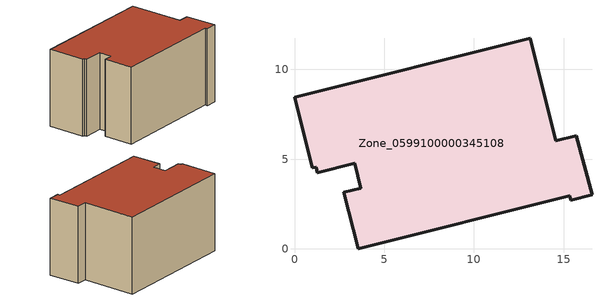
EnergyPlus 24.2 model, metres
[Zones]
Zone_0599100000345108
 floor ground (C_G): 13.15,11.74 14.57,6.03 15.69,6.31 16.58,3 15.4,2.71 15.34,2.96 3.54,0 2.75,3.16 3.7,3.39 3.36,4.77 1.26,4.25 1.2,4.55 0.99,4.52 0,8.45 z0
 wall outside (C_F): 3.7,3.39 2.75,3.16 3.54,0 15.34,2.96 15.4,2.71 16.58,3 15.69,6.31 14.57,6.03 13.15,11.74 0,8.45 0.99,4.52 1.2,4.55 1.26,4.25 3.36,4.77 3.7,3.39 z0:8.32
 roof outside (C_R): 13.15,11.74 0,8.45 0.99,4.52 1.2,4.55 1.26,4.25 3.36,4.77 3.7,3.39 2.75,3.16 3.54,0 15.34,2.96 15.4,2.71 16.58,3 15.69,6.31 14.57,6.03 z8.32
[BUILDING]
Pand.0599100000345108: North Axis=0; Terrain=City; Loads Convergence Tolerance Value=0.04; Temperature Convergence Tolerance Value=0.4; Solar Distribution=FullExterior; Maximum Number of Warmup Days=25; Minimum Number of Warmup Days=1
[Site:Location]
Rotterdam.The.Hague.AP_ZH_NLD Design_Conditions: Latitude=51.96; Longitude=4.45; Time Zone=1; Elevation=-4.5
[SITE:GROUNDTEMPERATURE:BUILDINGSURFACE]
18, 18, 18, 18, 18, 18, 18, 18, 18, 18, 18, 18
[MATERIAL] Thermal Absorptance=0.9; Solar Absorptance=0.7; Visible Absorptance=0.7
Name | Roughness | Thickness | Conductivity | Density | Specific Heat
G.TC.1992-2005 | MediumSmooth | 0.15 | 0.06 | 540 | 1210
F.TC.1992-2005 | Rough | 0.3 | 0.12 | 1920 | 840
R.TC.1992-2005 | MediumRough | 0.2 | 0.08 | 1500 | 1000
[CONSTRUCTION]
C_G: G.TC.1992-2005
C_F: F.TC.1992-2005
C_R: R.TC.1992-2005
[ZONE]
Zone_0599100000345108: Type=1; Multiplier=1; Ceiling Height=Autocalculate; Volume=Autocalculate; Floor Area=autocalculate; Part of Total Floor Area=Yes
[ZONEINFILTRATION:DESIGNFLOWRATE]
Infil_Zone_0599100000345108: Zone or ZoneList or Space or SpaceList=Zone_0599100000345108; Schedule=AlwaysOn; Design Flow Rate Calculation Method=Flow/Area; Flow Rate per Floor Area=0.0015; Constant Term Coefficient=1; Temperature Term Coefficient=0; Velocity Term Coefficient=0; Velocity Squared Term Coefficient=0
[HVACTEMPLATE:ZONE:IDEALLOADSAIRSYSTEM]
Zone_0599100000345108: Maximum Heating Supply Air Temperature=50; Minimum Cooling Supply Air Temperature=13; Maximum Heating Supply Air Humidity Ratio=0.0156; Minimum Cooling Supply Air Humidity Ratio=0.0077; Heating Limit=NoLimit; Cooling Limit=NoLimit; Dehumidification Control Type=ConstantSensibleHeatRatio; Cooling Sensible Heat Ratio=0.7; Dehumidification Setpoint=60; Humidification Control Type=None; Humidification Setpoint=30; Outdoor Air Method=None; Outdoor Air Flow Rate per Person=0.00944; Outdoor Air Flow Rate per Zone Floor Area=0; Outdoor Air Flow Rate per Zone=0; Demand Controlled Ventilation Type=None; Outdoor Air Economizer Type=NoEconomizer; Heat Recovery Type=None; Sensible Heat Recovery Effectiveness=0.7; Latent Heat Recovery Effectiveness=0.65
[ZONECONTROL:THERMOSTAT]
ThermostatControl_Zone_0599100000345108: Zone or ZoneList=Zone_0599100000345108; Control Type Schedule=DualSetpointControlType; Control 1=Thermostat_Zone_0599100000345108; Temperature Difference Between Cutout And Setpoint=0
[THERMOSTATSETPOINT:DUALSETPOINT]
Thermostat_Zone_0599100000345108: Heating Setpoint Temperature Schedule=HeatingSetpoint_Zone_0599100000345108; Cooling Setpoint Temperature Schedule=CoolingSetpoint_Zone_0599100000345108
[SCHEDULE:COMPACT]
HeatingSetpoint_Zone_0599100000345108: Through: 12/31, For: AllDays, Until: 24:00, 21
CoolingSetpoint_Zone_0599100000345108: Through: 12/31, For: AllDays, Until: 24:00, 24
DualSetpointControlType: Through: 12/31, For: AllDays, Until: 24:00, 4
AlwaysOn: Through: 12/31, For: AllDays, Until: 24:00, 1
